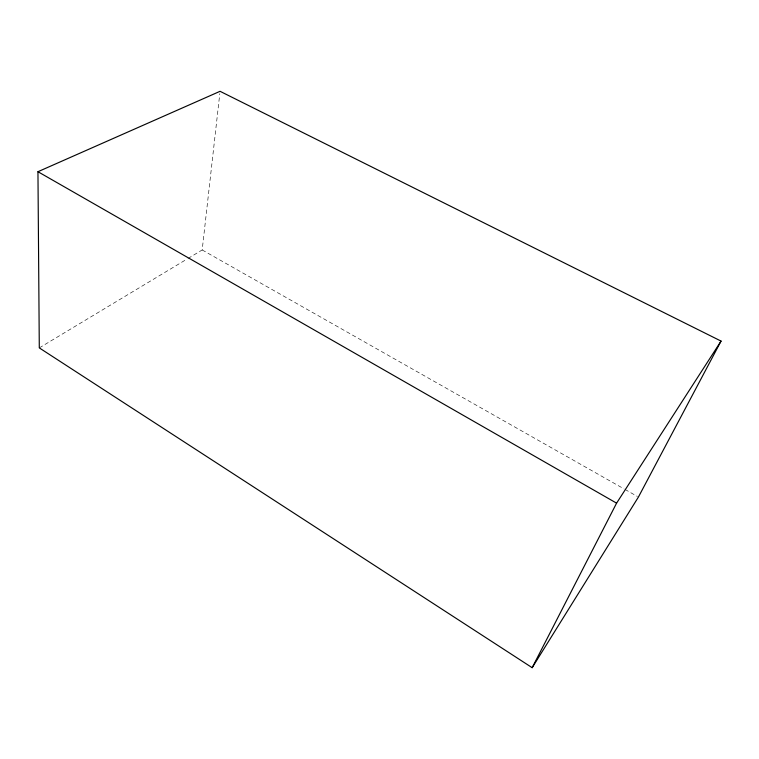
<?xml version="1.0" encoding="UTF-8"?>
<svg xmlns="http://www.w3.org/2000/svg" width="759" height="759" viewBox="0 0 759 759"><rect width="100%" height="100%" fill="white"/><g stroke="black" fill="none" stroke-linecap="round" stroke-linejoin="round"><path stroke-width="0.57" stroke-dasharray="3.79 2.85" d="M188.023 258.468L202.188 249.958L219.797 93.661M39.297 347.897L187.008 259.075M202.188 249.958L623.983 488.862M625.018 489.441L637.389 496.452"/><path stroke-width="1.14" d="M532.173 667.692L616.583 503.151L721.05 341.085L220.063 91.308L37.95 171.714L39.297 347.897L532.173 667.692L638.423 497.041L721.05 341.085M37.95 171.714L616.583 503.151"/></g></svg>
